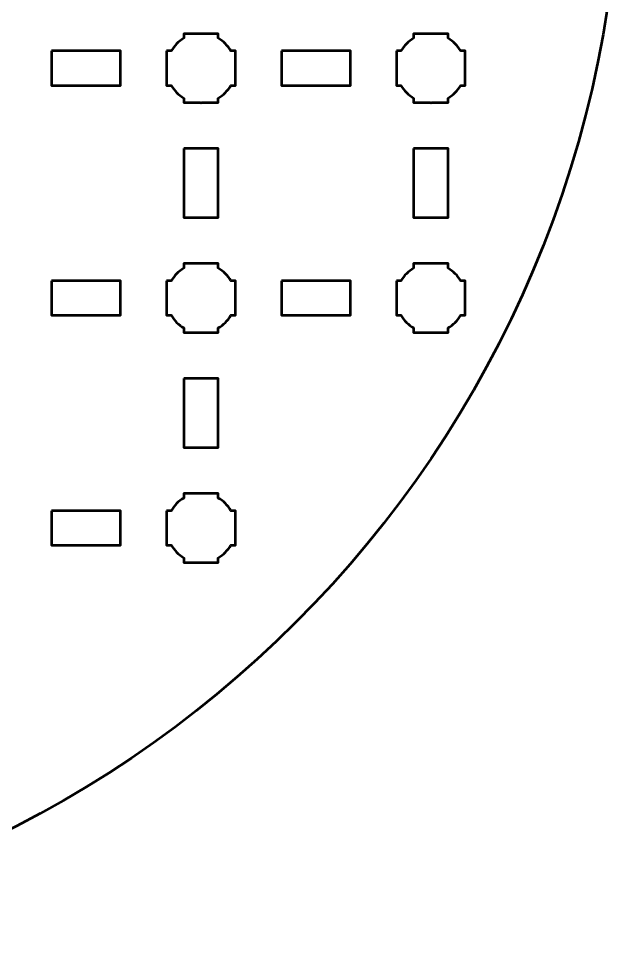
# Model space of a CAD drawing. Header units: centimetres. Extents: x -20.1 to -0.8, y -24.5 to -5.2.
# Drawn here: x -6.09 to -0.85, y -24.5 to -16.42 of the extents above; entities that cross this region are included whole.
import ezdxf

# ---------------------------------------------------------------- set-up
doc = ezdxf.new("R2010")
doc.units = ezdxf.units.CM
doc.header["$MEASUREMENT"] = 0
doc.layers.add('Layer 1', color=7, linetype='Continuous')

msp = doc.modelspace()

# ---------------------------------------------------------------- linework, layer by layer
at = {"layer": 'Layer 1', "lineweight": 53}
msp.add_ellipse((-10.49999, -14.84999), major_axis=(0, 9.65), ratio=1, dxfattribs=at)
for points, knots in [([(-4.8, -16.69994), (-4.8, -16.69994), (-4.7598, -16.69994), (-4.7598, -16.69994), (-4.7598, -16.69994), (-4.73347, -16.65442), (-4.69551, -16.61649), (-4.65, -16.59016), (-4.65, -16.59016), (-4.65, -16.59016), (-4.65, -16.54994), (-4.65, -16.54994), (-4.65, -16.54994), (-4.65, -16.54994), (-4.35, -16.54994), (-4.35, -16.54994), (-4.35, -16.54994), (-4.35, -16.54994), (-4.35, -16.59013), (-4.35, -16.59013), (-4.35, -16.59013), (-4.30447, -16.61646), (-4.26648, -16.65441), (-4.24012, -16.69994), (-4.24012, -16.69994), (-4.24012, -16.69994), (-4.2, -16.69994), (-4.2, -16.69994), (-4.2, -16.69994), (-4.2, -16.69994), (-4.2, -16.84536), (-4.2, -16.84536), (-4.2, -16.84536), (-4.2, -16.84536), (-4.19994, -16.85001), (-4.19994, -16.85001), (-4.19994, -16.85001), (-4.19994, -16.85001), (-4.2, -16.85465), (-4.2, -16.85465), (-4.2, -16.85465), (-4.2, -16.85465), (-4.2, -16.99994), (-4.2, -16.99994), (-4.2, -16.99994), (-4.2, -16.99994), (-4.24007, -16.99994), (-4.24007, -16.99994), (-4.24007, -16.99994), (-4.26642, -17.04551), (-4.30442, -17.08352), (-4.35, -17.10988), (-4.35, -17.10988), (-4.35, -17.10988), (-4.35, -17.14994), (-4.35, -17.14994), (-4.35, -17.14994), (-4.35, -17.14994), (-4.49328, -17.14994), (-4.49328, -17.14994), (-4.49328, -17.14994), (-4.49328, -17.14994), (-4.49995, -17.15002), (-4.49995, -17.15002), (-4.49995, -17.15002), (-4.49995, -17.15002), (-4.50663, -17.14994), (-4.50663, -17.14994), (-4.50663, -17.14994), (-4.50663, -17.14994), (-4.65, -17.14994), (-4.65, -17.14994), (-4.65, -17.14994), (-4.65, -17.14994), (-4.65, -17.10984), (-4.65, -17.10984), (-4.65, -17.10984), (-4.69554, -17.08348), (-4.73352, -17.04549), (-4.75985, -16.99994), (-4.75985, -16.99994), (-4.75985, -16.99994), (-4.8, -16.99994), (-4.8, -16.99994), (-4.8, -16.99994), (-4.8, -16.99994), (-4.8, -16.69994), (-4.8, -16.69994)], [0, 0, 0, 0, 0.0454545, 0.0454545, 0.0454545, 0.0454545, 0.0909091, 0.0909091, 0.0909091, 0.0909091, 0.1363636, 0.1363636, 0.1363636, 0.1363636, 0.1818182, 0.1818182, 0.1818182, 0.1818182, 0.2272727, 0.2272727, 0.2272727, 0.2272727, 0.2727273, 0.2727273, 0.2727273, 0.2727273, 0.3181818, 0.3181818, 0.3181818, 0.3181818, 0.3636364, 0.3636364, 0.3636364, 0.3636364, 0.4090909, 0.4090909, 0.4090909, 0.4090909, 0.4545455, 0.4545455, 0.4545455, 0.4545455, 0.5, 0.5, 0.5, 0.5, 0.5454545, 0.5454545, 0.5454545, 0.5454545, 0.5909091, 0.5909091, 0.5909091, 0.5909091, 0.6363636, 0.6363636, 0.6363636, 0.6363636, 0.6818182, 0.6818182, 0.6818182, 0.6818182, 0.7272727, 0.7272727, 0.7272727, 0.7272727, 0.7727273, 0.7727273, 0.7727273, 0.7727273, 0.8181818, 0.8181818, 0.8181818, 0.8181818, 0.8636364, 0.8636364, 0.8636364, 0.8636364, 0.9090909, 0.9090909, 0.9090909, 0.9090909, 0.9545455, 0.9545455, 0.9545455, 0.9545455, 1, 1, 1, 1]), ([(-2.8, -16.69994), (-2.8, -16.69994), (-2.7598, -16.69994), (-2.7598, -16.69994), (-2.7598, -16.69994), (-2.73347, -16.65442), (-2.69551, -16.61649), (-2.65, -16.59016), (-2.65, -16.59016), (-2.65, -16.59016), (-2.65, -16.54994), (-2.65, -16.54994), (-2.65, -16.54994), (-2.65, -16.54994), (-2.35, -16.54994), (-2.35, -16.54994), (-2.35, -16.54994), (-2.35, -16.54994), (-2.35, -16.59013), (-2.35, -16.59013), (-2.35, -16.59013), (-2.30447, -16.61646), (-2.26648, -16.65441), (-2.24012, -16.69994), (-2.24012, -16.69994), (-2.24012, -16.69994), (-2.2, -16.69994), (-2.2, -16.69994), (-2.2, -16.69994), (-2.2, -16.69994), (-2.2, -16.84536), (-2.2, -16.84536), (-2.2, -16.84536), (-2.2, -16.84536), (-2.19994, -16.85001), (-2.19994, -16.85001), (-2.19994, -16.85001), (-2.19994, -16.85001), (-2.2, -16.85465), (-2.2, -16.85465), (-2.2, -16.85465), (-2.2, -16.85465), (-2.2, -16.99994), (-2.2, -16.99994), (-2.2, -16.99994), (-2.2, -16.99994), (-2.24007, -16.99994), (-2.24007, -16.99994), (-2.24007, -16.99994), (-2.26642, -17.04551), (-2.30442, -17.08352), (-2.35, -17.10988), (-2.35, -17.10988), (-2.35, -17.10988), (-2.35, -17.14994), (-2.35, -17.14994), (-2.35, -17.14994), (-2.35, -17.14994), (-2.49328, -17.14994), (-2.49328, -17.14994), (-2.49328, -17.14994), (-2.49328, -17.14994), (-2.49995, -17.15002), (-2.49995, -17.15002), (-2.49995, -17.15002), (-2.49995, -17.15002), (-2.50663, -17.14994), (-2.50663, -17.14994), (-2.50663, -17.14994), (-2.50663, -17.14994), (-2.65, -17.14994), (-2.65, -17.14994), (-2.65, -17.14994), (-2.65, -17.14994), (-2.65, -17.10984), (-2.65, -17.10984), (-2.65, -17.10984), (-2.69554, -17.08348), (-2.73352, -17.04549), (-2.75985, -16.99994), (-2.75985, -16.99994), (-2.75985, -16.99994), (-2.8, -16.99994), (-2.8, -16.99994), (-2.8, -16.99994), (-2.8, -16.99994), (-2.8, -16.69994), (-2.8, -16.69994)], [0, 0, 0, 0, 0.0454545, 0.0454545, 0.0454545, 0.0454545, 0.0909091, 0.0909091, 0.0909091, 0.0909091, 0.1363636, 0.1363636, 0.1363636, 0.1363636, 0.1818182, 0.1818182, 0.1818182, 0.1818182, 0.2272727, 0.2272727, 0.2272727, 0.2272727, 0.2727273, 0.2727273, 0.2727273, 0.2727273, 0.3181818, 0.3181818, 0.3181818, 0.3181818, 0.3636364, 0.3636364, 0.3636364, 0.3636364, 0.4090909, 0.4090909, 0.4090909, 0.4090909, 0.4545455, 0.4545455, 0.4545455, 0.4545455, 0.5, 0.5, 0.5, 0.5, 0.5454545, 0.5454545, 0.5454545, 0.5454545, 0.5909091, 0.5909091, 0.5909091, 0.5909091, 0.6363636, 0.6363636, 0.6363636, 0.6363636, 0.6818182, 0.6818182, 0.6818182, 0.6818182, 0.7272727, 0.7272727, 0.7272727, 0.7272727, 0.7727273, 0.7727273, 0.7727273, 0.7727273, 0.8181818, 0.8181818, 0.8181818, 0.8181818, 0.8636364, 0.8636364, 0.8636364, 0.8636364, 0.9090909, 0.9090909, 0.9090909, 0.9090909, 0.9545455, 0.9545455, 0.9545455, 0.9545455, 1, 1, 1, 1]), ([(-5.79999, -16.69996), (-5.79999, -16.69996), (-5.19998, -16.69996), (-5.19998, -16.69996), (-5.19998, -16.69996), (-5.19998, -16.69996), (-5.19998, -16.99997), (-5.19998, -16.99997), (-5.19998, -16.99997), (-5.19998, -16.99997), (-5.79999, -16.99997), (-5.79999, -16.99997), (-5.79999, -16.99997), (-5.79999, -16.99997), (-5.79999, -16.69996), (-5.79999, -16.69996)], [0, 0, 0, 0, 0.25, 0.25, 0.25, 0.25, 0.5, 0.5, 0.5, 0.5, 0.75, 0.75, 0.75, 0.75, 1, 1, 1, 1]), ([(-3.79992, -16.69996), (-3.79992, -16.69996), (-3.19992, -16.69996), (-3.19992, -16.69996), (-3.19992, -16.69996), (-3.19992, -16.69996), (-3.19992, -16.99997), (-3.19992, -16.99997), (-3.19992, -16.99997), (-3.19992, -16.99997), (-3.79992, -16.99997), (-3.79992, -16.99997), (-3.79992, -16.99997), (-3.79992, -16.99997), (-3.79992, -16.69996), (-3.79992, -16.69996)], [0, 0, 0, 0, 0.25, 0.25, 0.25, 0.25, 0.5, 0.5, 0.5, 0.5, 0.75, 0.75, 0.75, 0.75, 1, 1, 1, 1]), ([(-4.65004, -17.54998), (-4.65004, -17.54998), (-4.35004, -17.54998), (-4.35004, -17.54998), (-4.35004, -17.54998), (-4.35004, -17.54998), (-4.35004, -18.14998), (-4.35004, -18.14998), (-4.35004, -18.14998), (-4.35004, -18.14998), (-4.65004, -18.14998), (-4.65004, -18.14998), (-4.65004, -18.14998), (-4.65004, -18.14998), (-4.65004, -17.54998), (-4.65004, -17.54998)], [0, 0, 0, 0, 0.25, 0.25, 0.25, 0.25, 0.5, 0.5, 0.5, 0.5, 0.75, 0.75, 0.75, 0.75, 1, 1, 1, 1]), ([(-2.64994, -17.54998), (-2.64994, -17.54998), (-2.34993, -17.54998), (-2.34993, -17.54998), (-2.34993, -17.54998), (-2.34993, -17.54998), (-2.34993, -18.14998), (-2.34993, -18.14998), (-2.34993, -18.14998), (-2.34993, -18.14998), (-2.64994, -18.14998), (-2.64994, -18.14998), (-2.64994, -18.14998), (-2.64994, -18.14998), (-2.64994, -17.54998), (-2.64994, -17.54998)], [0, 0, 0, 0, 0.25, 0.25, 0.25, 0.25, 0.5, 0.5, 0.5, 0.5, 0.75, 0.75, 0.75, 0.75, 1, 1, 1, 1]), ([(-4.8, -18.69994), (-4.8, -18.69994), (-4.7598, -18.69994), (-4.7598, -18.69994), (-4.7598, -18.69994), (-4.73347, -18.65442), (-4.69551, -18.61649), (-4.65, -18.59016), (-4.65, -18.59016), (-4.65, -18.59016), (-4.65, -18.54994), (-4.65, -18.54994), (-4.65, -18.54994), (-4.65, -18.54994), (-4.35, -18.54994), (-4.35, -18.54994), (-4.35, -18.54994), (-4.35, -18.54994), (-4.35, -18.59013), (-4.35, -18.59013), (-4.35, -18.59013), (-4.30447, -18.61646), (-4.26648, -18.65441), (-4.24012, -18.69994), (-4.24012, -18.69994), (-4.24012, -18.69994), (-4.2, -18.69994), (-4.2, -18.69994), (-4.2, -18.69994), (-4.2, -18.69994), (-4.2, -18.84536), (-4.2, -18.84536), (-4.2, -18.84536), (-4.2, -18.84536), (-4.19994, -18.85001), (-4.19994, -18.85001), (-4.19994, -18.85001), (-4.19994, -18.85001), (-4.2, -18.85465), (-4.2, -18.85465), (-4.2, -18.85465), (-4.2, -18.85465), (-4.2, -18.99994), (-4.2, -18.99994), (-4.2, -18.99994), (-4.2, -18.99994), (-4.24007, -18.99994), (-4.24007, -18.99994), (-4.24007, -18.99994), (-4.26642, -19.04551), (-4.30442, -19.08352), (-4.35, -19.10988), (-4.35, -19.10988), (-4.35, -19.10988), (-4.35, -19.14994), (-4.35, -19.14994), (-4.35, -19.14994), (-4.35, -19.14994), (-4.49328, -19.14994), (-4.49328, -19.14994), (-4.49328, -19.14994), (-4.49328, -19.14994), (-4.49995, -19.15002), (-4.49995, -19.15002), (-4.49995, -19.15002), (-4.49995, -19.15002), (-4.50663, -19.14994), (-4.50663, -19.14994), (-4.50663, -19.14994), (-4.50663, -19.14994), (-4.65, -19.14994), (-4.65, -19.14994), (-4.65, -19.14994), (-4.65, -19.14994), (-4.65, -19.10984), (-4.65, -19.10984), (-4.65, -19.10984), (-4.69554, -19.08348), (-4.73352, -19.04549), (-4.75985, -18.99994), (-4.75985, -18.99994), (-4.75985, -18.99994), (-4.8, -18.99994), (-4.8, -18.99994), (-4.8, -18.99994), (-4.8, -18.99994), (-4.8, -18.69994), (-4.8, -18.69994)], [0, 0, 0, 0, 0.0454545, 0.0454545, 0.0454545, 0.0454545, 0.0909091, 0.0909091, 0.0909091, 0.0909091, 0.1363636, 0.1363636, 0.1363636, 0.1363636, 0.1818182, 0.1818182, 0.1818182, 0.1818182, 0.2272727, 0.2272727, 0.2272727, 0.2272727, 0.2727273, 0.2727273, 0.2727273, 0.2727273, 0.3181818, 0.3181818, 0.3181818, 0.3181818, 0.3636364, 0.3636364, 0.3636364, 0.3636364, 0.4090909, 0.4090909, 0.4090909, 0.4090909, 0.4545455, 0.4545455, 0.4545455, 0.4545455, 0.5, 0.5, 0.5, 0.5, 0.5454545, 0.5454545, 0.5454545, 0.5454545, 0.5909091, 0.5909091, 0.5909091, 0.5909091, 0.6363636, 0.6363636, 0.6363636, 0.6363636, 0.6818182, 0.6818182, 0.6818182, 0.6818182, 0.7272727, 0.7272727, 0.7272727, 0.7272727, 0.7727273, 0.7727273, 0.7727273, 0.7727273, 0.8181818, 0.8181818, 0.8181818, 0.8181818, 0.8636364, 0.8636364, 0.8636364, 0.8636364, 0.9090909, 0.9090909, 0.9090909, 0.9090909, 0.9545455, 0.9545455, 0.9545455, 0.9545455, 1, 1, 1, 1]), ([(-2.8, -18.69994), (-2.8, -18.69994), (-2.7598, -18.69994), (-2.7598, -18.69994), (-2.7598, -18.69994), (-2.73347, -18.65442), (-2.69551, -18.61649), (-2.65, -18.59016), (-2.65, -18.59016), (-2.65, -18.59016), (-2.65, -18.54994), (-2.65, -18.54994), (-2.65, -18.54994), (-2.65, -18.54994), (-2.35, -18.54994), (-2.35, -18.54994), (-2.35, -18.54994), (-2.35, -18.54994), (-2.35, -18.59013), (-2.35, -18.59013), (-2.35, -18.59013), (-2.30447, -18.61646), (-2.26648, -18.65441), (-2.24012, -18.69994), (-2.24012, -18.69994), (-2.24012, -18.69994), (-2.2, -18.69994), (-2.2, -18.69994), (-2.2, -18.69994), (-2.2, -18.69994), (-2.2, -18.84536), (-2.2, -18.84536), (-2.2, -18.84536), (-2.2, -18.84536), (-2.19994, -18.85001), (-2.19994, -18.85001), (-2.19994, -18.85001), (-2.19994, -18.85001), (-2.2, -18.85465), (-2.2, -18.85465), (-2.2, -18.85465), (-2.2, -18.85465), (-2.2, -18.99994), (-2.2, -18.99994), (-2.2, -18.99994), (-2.2, -18.99994), (-2.24007, -18.99994), (-2.24007, -18.99994), (-2.24007, -18.99994), (-2.26642, -19.04551), (-2.30442, -19.08352), (-2.35, -19.10988), (-2.35, -19.10988), (-2.35, -19.10988), (-2.35, -19.14994), (-2.35, -19.14994), (-2.35, -19.14994), (-2.35, -19.14994), (-2.49328, -19.14994), (-2.49328, -19.14994), (-2.49328, -19.14994), (-2.49328, -19.14994), (-2.49995, -19.15002), (-2.49995, -19.15002), (-2.49995, -19.15002), (-2.49995, -19.15002), (-2.50663, -19.14994), (-2.50663, -19.14994), (-2.50663, -19.14994), (-2.50663, -19.14994), (-2.65, -19.14994), (-2.65, -19.14994), (-2.65, -19.14994), (-2.65, -19.14994), (-2.65, -19.10984), (-2.65, -19.10984), (-2.65, -19.10984), (-2.69554, -19.08348), (-2.73352, -19.04549), (-2.75985, -18.99994), (-2.75985, -18.99994), (-2.75985, -18.99994), (-2.8, -18.99994), (-2.8, -18.99994), (-2.8, -18.99994), (-2.8, -18.99994), (-2.8, -18.69994), (-2.8, -18.69994)], [0, 0, 0, 0, 0.0454545, 0.0454545, 0.0454545, 0.0454545, 0.0909091, 0.0909091, 0.0909091, 0.0909091, 0.1363636, 0.1363636, 0.1363636, 0.1363636, 0.1818182, 0.1818182, 0.1818182, 0.1818182, 0.2272727, 0.2272727, 0.2272727, 0.2272727, 0.2727273, 0.2727273, 0.2727273, 0.2727273, 0.3181818, 0.3181818, 0.3181818, 0.3181818, 0.3636364, 0.3636364, 0.3636364, 0.3636364, 0.4090909, 0.4090909, 0.4090909, 0.4090909, 0.4545455, 0.4545455, 0.4545455, 0.4545455, 0.5, 0.5, 0.5, 0.5, 0.5454545, 0.5454545, 0.5454545, 0.5454545, 0.5909091, 0.5909091, 0.5909091, 0.5909091, 0.6363636, 0.6363636, 0.6363636, 0.6363636, 0.6818182, 0.6818182, 0.6818182, 0.6818182, 0.7272727, 0.7272727, 0.7272727, 0.7272727, 0.7727273, 0.7727273, 0.7727273, 0.7727273, 0.8181818, 0.8181818, 0.8181818, 0.8181818, 0.8636364, 0.8636364, 0.8636364, 0.8636364, 0.9090909, 0.9090909, 0.9090909, 0.9090909, 0.9545455, 0.9545455, 0.9545455, 0.9545455, 1, 1, 1, 1]), ([(-5.79999, -18.69996), (-5.79999, -18.69996), (-5.19998, -18.69996), (-5.19998, -18.69996), (-5.19998, -18.69996), (-5.19998, -18.69996), (-5.19998, -18.99997), (-5.19998, -18.99997), (-5.19998, -18.99997), (-5.19998, -18.99997), (-5.79999, -18.99997), (-5.79999, -18.99997), (-5.79999, -18.99997), (-5.79999, -18.99997), (-5.79999, -18.69996), (-5.79999, -18.69996)], [0, 0, 0, 0, 0.25, 0.25, 0.25, 0.25, 0.5, 0.5, 0.5, 0.5, 0.75, 0.75, 0.75, 0.75, 1, 1, 1, 1]), ([(-3.79992, -18.69996), (-3.79992, -18.69996), (-3.19992, -18.69996), (-3.19992, -18.69996), (-3.19992, -18.69996), (-3.19992, -18.69996), (-3.19992, -18.99997), (-3.19992, -18.99997), (-3.19992, -18.99997), (-3.19992, -18.99997), (-3.79992, -18.99997), (-3.79992, -18.99997), (-3.79992, -18.99997), (-3.79992, -18.99997), (-3.79992, -18.69996), (-3.79992, -18.69996)], [0, 0, 0, 0, 0.25, 0.25, 0.25, 0.25, 0.5, 0.5, 0.5, 0.5, 0.75, 0.75, 0.75, 0.75, 1, 1, 1, 1]), ([(-4.65004, -19.54998), (-4.65004, -19.54998), (-4.35004, -19.54998), (-4.35004, -19.54998), (-4.35004, -19.54998), (-4.35004, -19.54998), (-4.35004, -20.14998), (-4.35004, -20.14998), (-4.35004, -20.14998), (-4.35004, -20.14998), (-4.65004, -20.14998), (-4.65004, -20.14998), (-4.65004, -20.14998), (-4.65004, -20.14998), (-4.65004, -19.54998), (-4.65004, -19.54998)], [0, 0, 0, 0, 0.25, 0.25, 0.25, 0.25, 0.5, 0.5, 0.5, 0.5, 0.75, 0.75, 0.75, 0.75, 1, 1, 1, 1]), ([(-4.8, -20.69994), (-4.8, -20.69994), (-4.7598, -20.69994), (-4.7598, -20.69994), (-4.7598, -20.69994), (-4.73347, -20.65442), (-4.69551, -20.61649), (-4.65, -20.59016), (-4.65, -20.59016), (-4.65, -20.59016), (-4.65, -20.54994), (-4.65, -20.54994), (-4.65, -20.54994), (-4.65, -20.54994), (-4.35, -20.54994), (-4.35, -20.54994), (-4.35, -20.54994), (-4.35, -20.54994), (-4.35, -20.59013), (-4.35, -20.59013), (-4.35, -20.59013), (-4.30447, -20.61646), (-4.26648, -20.65441), (-4.24012, -20.69994), (-4.24012, -20.69994), (-4.24012, -20.69994), (-4.2, -20.69994), (-4.2, -20.69994), (-4.2, -20.69994), (-4.2, -20.69994), (-4.2, -20.84536), (-4.2, -20.84536), (-4.2, -20.84536), (-4.2, -20.84536), (-4.19994, -20.85001), (-4.19994, -20.85001), (-4.19994, -20.85001), (-4.19994, -20.85001), (-4.2, -20.85465), (-4.2, -20.85465), (-4.2, -20.85465), (-4.2, -20.85465), (-4.2, -20.99994), (-4.2, -20.99994), (-4.2, -20.99994), (-4.2, -20.99994), (-4.24007, -20.99994), (-4.24007, -20.99994), (-4.24007, -20.99994), (-4.26642, -21.04551), (-4.30442, -21.08352), (-4.35, -21.10988), (-4.35, -21.10988), (-4.35, -21.10988), (-4.35, -21.14994), (-4.35, -21.14994), (-4.35, -21.14994), (-4.35, -21.14994), (-4.49328, -21.14994), (-4.49328, -21.14994), (-4.49328, -21.14994), (-4.49328, -21.14994), (-4.49995, -21.15002), (-4.49995, -21.15002), (-4.49995, -21.15002), (-4.49995, -21.15002), (-4.50663, -21.14994), (-4.50663, -21.14994), (-4.50663, -21.14994), (-4.50663, -21.14994), (-4.65, -21.14994), (-4.65, -21.14994), (-4.65, -21.14994), (-4.65, -21.14994), (-4.65, -21.10984), (-4.65, -21.10984), (-4.65, -21.10984), (-4.69554, -21.08348), (-4.73352, -21.04549), (-4.75985, -20.99994), (-4.75985, -20.99994), (-4.75985, -20.99994), (-4.8, -20.99994), (-4.8, -20.99994), (-4.8, -20.99994), (-4.8, -20.99994), (-4.8, -20.69994), (-4.8, -20.69994)], [0, 0, 0, 0, 0.0454545, 0.0454545, 0.0454545, 0.0454545, 0.0909091, 0.0909091, 0.0909091, 0.0909091, 0.1363636, 0.1363636, 0.1363636, 0.1363636, 0.1818182, 0.1818182, 0.1818182, 0.1818182, 0.2272727, 0.2272727, 0.2272727, 0.2272727, 0.2727273, 0.2727273, 0.2727273, 0.2727273, 0.3181818, 0.3181818, 0.3181818, 0.3181818, 0.3636364, 0.3636364, 0.3636364, 0.3636364, 0.4090909, 0.4090909, 0.4090909, 0.4090909, 0.4545455, 0.4545455, 0.4545455, 0.4545455, 0.5, 0.5, 0.5, 0.5, 0.5454545, 0.5454545, 0.5454545, 0.5454545, 0.5909091, 0.5909091, 0.5909091, 0.5909091, 0.6363636, 0.6363636, 0.6363636, 0.6363636, 0.6818182, 0.6818182, 0.6818182, 0.6818182, 0.7272727, 0.7272727, 0.7272727, 0.7272727, 0.7727273, 0.7727273, 0.7727273, 0.7727273, 0.8181818, 0.8181818, 0.8181818, 0.8181818, 0.8636364, 0.8636364, 0.8636364, 0.8636364, 0.9090909, 0.9090909, 0.9090909, 0.9090909, 0.9545455, 0.9545455, 0.9545455, 0.9545455, 1, 1, 1, 1]), ([(-5.79999, -20.69996), (-5.79999, -20.69996), (-5.19998, -20.69996), (-5.19998, -20.69996), (-5.19998, -20.69996), (-5.19998, -20.69996), (-5.19998, -20.99997), (-5.19998, -20.99997), (-5.19998, -20.99997), (-5.19998, -20.99997), (-5.79999, -20.99997), (-5.79999, -20.99997), (-5.79999, -20.99997), (-5.79999, -20.99997), (-5.79999, -20.69996), (-5.79999, -20.69996)], [0, 0, 0, 0, 0.25, 0.25, 0.25, 0.25, 0.5, 0.5, 0.5, 0.5, 0.75, 0.75, 0.75, 0.75, 1, 1, 1, 1])]:
    msp.add_open_spline(points, degree=3, knots=knots, dxfattribs=at)

doc.saveas('drawing.dxf')
